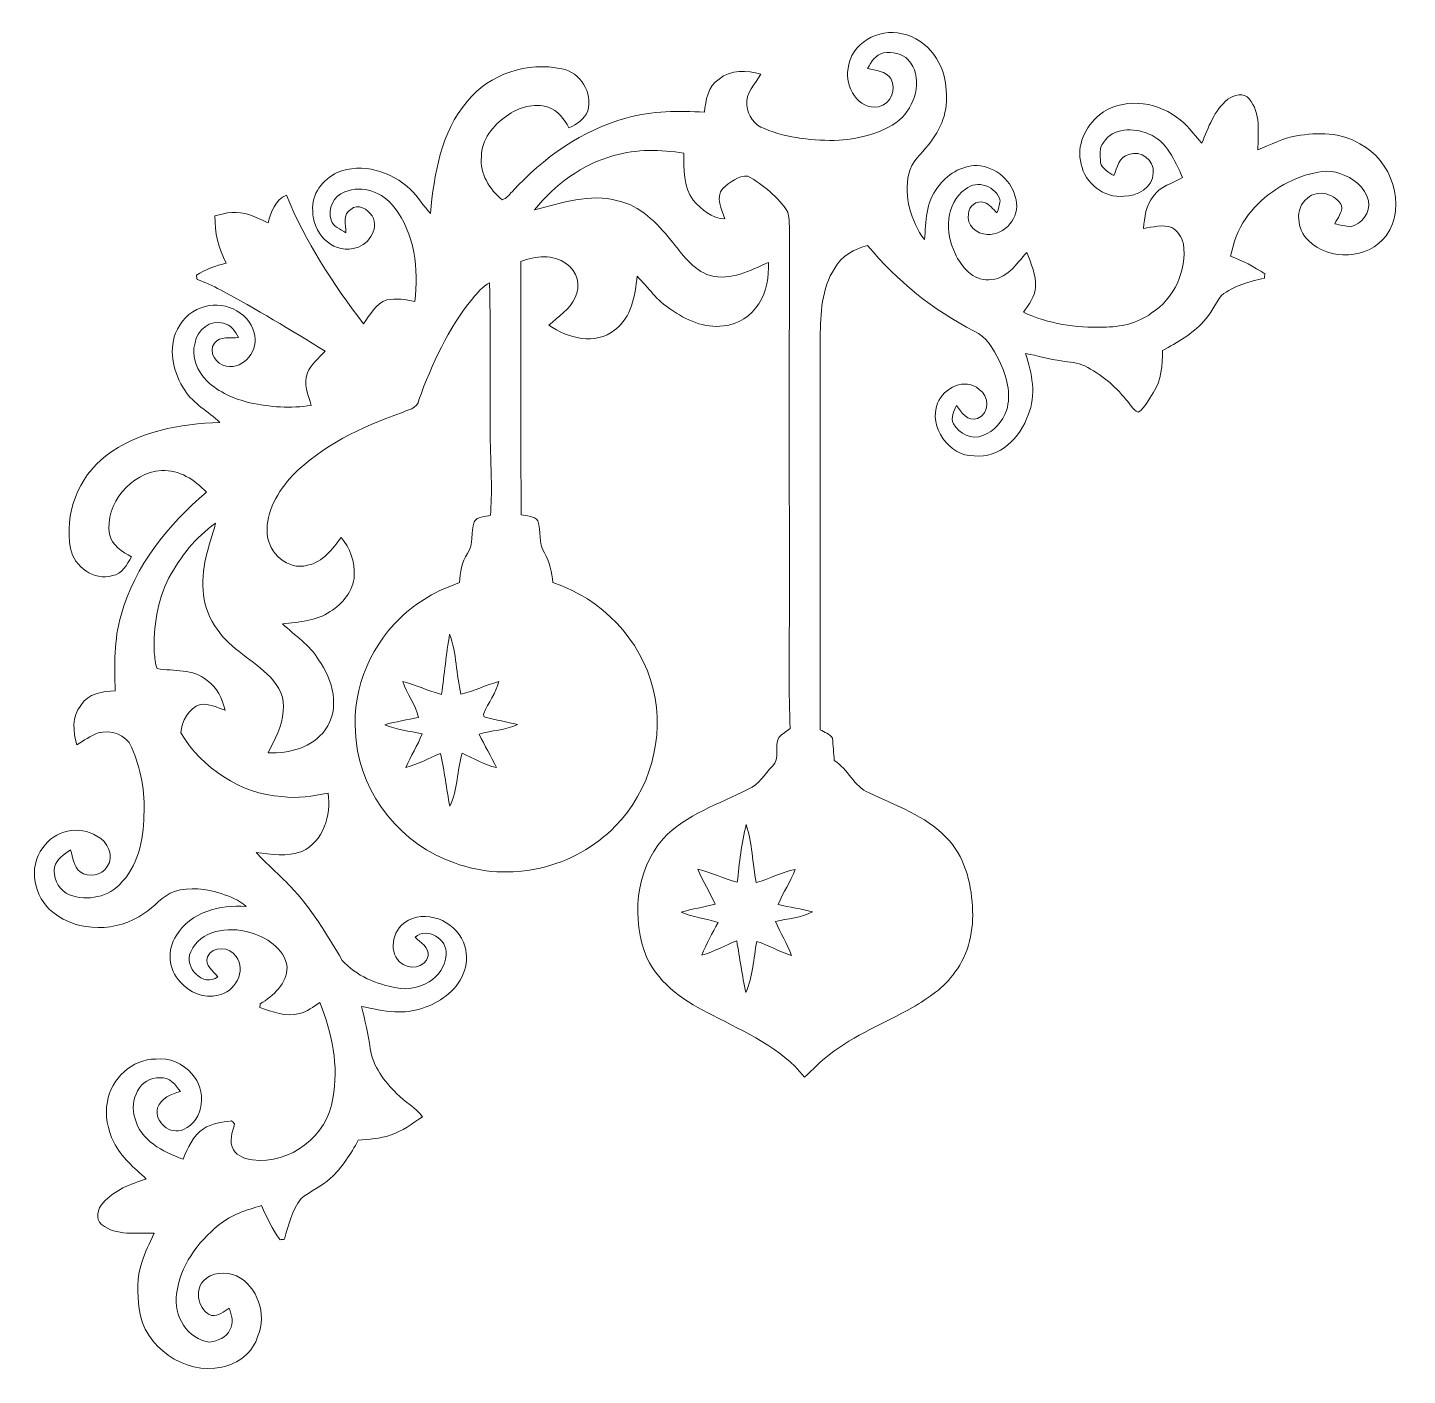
# Model space of a CAD drawing. Header units: centimetres. Extents: x -16.5 to 16.6, y -16.2 to 16.2.
import ezdxf

# ---------------------------------------------------------------- set-up
doc = ezdxf.new("R2010")
doc.units = ezdxf.units.CM
doc.header["$MEASUREMENT"] = 0
doc.layers.add('Layer 1', color=7, linetype='Continuous')

msp = doc.modelspace()

# ---------------------------------------------------------------- linework, layer by layer
at = {"layer": 'Layer 1', "color": 251, "lineweight": 9}
for points, knots in [([(3.19638, 15.19229), (3.25494, 15.79448), (3.9351, 16.17901), (4.49637, 16.03155), (4.49637, 16.03155), (5.12149, 15.90561), (5.55082, 15.28296), (5.55611, 14.66207), (5.55611, 14.66207), (5.61714, 14.19252), (5.43299, 13.71733), (5.13137, 13.36243), (5.13137, 13.36243), (4.95815, 13.14442), (4.71932, 12.95004), (4.65828, 12.6657), (4.65828, 12.6657), (4.53447, 12.11431), (4.70768, 11.53116), (5.03471, 11.08137), (5.03471, 11.08137), (5.07492, 11.50576), (5.0608, 11.98554), (5.35185, 12.33162), (5.35185, 12.33162), (5.56211, 12.64453), (5.91877, 12.86184), (6.30083, 12.86184), (6.30083, 12.86184), (6.75273, 12.83926), (7.15913, 12.48437), (7.23745, 12.0374), (7.23745, 12.0374), (7.34681, 11.62571), (6.96863, 11.17839), (6.54601, 11.20802), (6.54601, 11.20802), (6.29377, 11.20379), (6.03977, 11.43239), (6.09092, 11.69979), (6.09092, 11.69979), (6.1008, 11.88041), (6.28601, 12.03846), (6.47263, 11.97743), (6.47263, 11.97743), (6.60245, 11.93298), (6.68394, 11.81374), (6.77919, 11.72202), (6.77919, 11.72202), (6.81447, 11.81727), (6.83952, 11.91534), (6.85892, 12.01518), (6.85892, 12.01518), (6.7679, 12.36231), (6.30294, 12.5327), (6.02213, 12.29634), (6.02213, 12.29634), (5.53248, 11.94921), (5.53001, 11.24224), (5.77201, 10.74694), (5.77201, 10.74694), (5.91736, 10.43366), (6.20028, 10.09042), (6.5827, 10.11581), (6.5827, 10.11581), (6.99791, 10.10699), (7.24945, 10.49541), (7.4978, 10.77375), (7.4978, 10.77375), (7.59834, 10.50599), (7.72217, 10.23259), (7.707, 9.93978), (7.707, 9.93978), (7.69006, 9.70589), (7.53661, 9.52421), (7.41807, 9.33371), (7.41807, 9.33371), (8.01427, 9.05713), (8.68066, 8.95483), (9.33471, 8.97882), (9.33471, 8.97882), (9.7404, 8.97388), (10.15986, 9.06807), (10.49077, 9.31218), (10.49077, 9.31218), (11.03757, 9.66074), (11.35578, 10.33948), (11.2637, 10.98295), (11.2637, 10.98295), (11.2189, 11.13711), (11.12541, 11.2948), (10.9843, 11.37488), (10.9843, 11.37488), (10.7617, 11.45355), (10.52287, 11.37912), (10.29921, 11.35019), (10.29921, 11.35019), (10.33166, 11.61618), (10.3553, 11.90723), (10.53663, 12.11995), (10.53663, 12.11995), (10.70243, 12.36266), (10.99912, 12.43851), (11.24395, 12.5708), (11.24395, 12.5708), (11.05556, 12.98038), (10.87071, 13.44922), (10.4188, 13.62843), (10.4188, 13.62843), (10.07308, 13.77448), (9.56508, 13.77483), (9.34318, 13.41994), (9.34318, 13.41994), (9.22288, 13.29082), (9.26592, 13.09538), (9.26663, 12.93734), (9.26663, 12.93734), (9.31214, 12.78529), (9.46242, 12.69745), (9.59189, 12.6209), (9.59189, 12.6209), (9.66209, 12.80963), (9.71783, 13.07527), (9.94925, 13.1289), (9.94925, 13.1289), (10.23465, 13.24037), (10.57014, 12.99131), (10.53628, 12.68545), (10.53628, 12.68545), (10.5331, 12.33338), (10.1475, 12.11713), (9.82754, 12.1256), (9.82754, 12.1256), (9.35765, 12.0688), (8.89198, 12.43886), (8.80378, 12.89712), (8.80378, 12.89712), (8.67889, 13.33668), (8.91031, 13.80094), (9.24123, 14.08457), (9.24123, 14.08457), (9.77639, 14.49556), (10.57296, 14.41971), (11.09719, 14.02707), (11.09719, 14.02707), (11.34837, 13.86867), (11.50641, 13.61396), (11.70644, 13.4023), (11.70644, 13.4023), (11.86166, 13.77765), (12.00454, 14.1904), (12.32945, 14.45605), (12.32945, 14.45605), (12.47126, 14.56294), (12.72032, 14.6275), (12.84521, 14.46839), (12.84521, 14.46839), (13.12637, 14.12338), (13.06075, 13.65065), (13.05193, 13.2372), (13.05193, 13.2372), (13.3585, 13.3642), (13.65554, 13.52013), (13.98644, 13.57622), (13.98644, 13.57622), (14.49197, 13.66159), (15.05254, 13.66053), (15.50515, 13.38819), (15.50515, 13.38819), (16.26749, 12.99696), (16.64991, 11.90758), (16.13909, 11.17486), (16.13909, 11.17486), (15.70694, 10.60301), (14.77067, 10.55856), (14.26796, 11.0588), (14.26796, 11.0588), (13.99597, 11.31809), (13.92753, 11.83067), (14.24468, 12.08044), (14.24468, 12.08044), (14.49268, 12.29846), (14.92871, 12.18486), (15.06876, 11.89558), (15.06876, 11.89558), (15.09134, 11.72837), (14.97034, 11.60172), (14.90508, 11.46202), (14.90508, 11.46202), (15.03208, 11.42921), (15.16119, 11.40416), (15.29172, 11.38723), (15.29172, 11.38723), (15.55136, 11.46484), (15.7715, 11.72837), (15.71435, 12.012), (15.71435, 12.012), (15.64556, 12.34396), (15.33511, 12.57045), (15.02749, 12.66993), (15.02749, 12.66993), (14.75691, 12.77823), (14.45916, 12.70274), (14.18964, 12.63148), (14.18964, 12.63148), (13.62414, 12.43992), (13.10838, 12.07938), (12.76054, 11.59114), (12.76054, 11.59114), (12.56686, 11.32338), (12.47655, 11.00165), (12.39153, 10.68697), (12.39153, 10.68697), (12.68222, 10.57478), (12.95951, 10.4305), (13.2195, 10.25905), (13.2195, 10.25905), (13.21739, 10.23223), (13.21351, 10.17826), (13.21139, 10.15145), (13.21139, 10.15145), (12.84873, 10.07384), (12.47691, 9.97012), (12.17916, 9.74081), (12.17916, 9.74081), (12.02817, 9.5355), (11.92234, 9.29773), (11.74842, 9.10899), (11.74842, 9.10899), (11.47149, 8.81124), (11.11695, 8.60169), (10.75888, 8.41578), (10.75888, 8.41578), (10.75994, 8.06724), (10.73277, 7.69471), (10.53204, 7.39661), (10.53204, 7.39661), (10.42409, 7.23539), (10.34471, 7.0396), (10.17715, 6.92953), (10.17715, 6.92953), (10.04168, 6.98703), (9.97818, 7.13767), (9.87835, 7.23645), (9.87835, 7.23645), (9.61517, 7.57688), (9.27121, 7.84922), (8.88951, 8.04643), (8.88951, 8.04643), (8.7163, 8.12968), (8.51733, 8.12968), (8.33283, 8.16461), (8.33283, 8.16461), (8.03826, 8.1953), (7.7585, 8.29972), (7.46605, 8.33923), (7.46605, 8.33923), (7.61986, 7.86968), (7.73169, 7.34122), (7.53096, 6.8685), (7.53096, 6.8685), (7.3447, 6.33263), (6.84481, 5.80347), (6.23098, 5.88072), (6.23098, 5.88072), (5.62314, 5.87578), (5.12501, 6.5757), (5.35009, 7.14614), (5.35009, 7.14614), (5.49332, 7.5162), (6.01719, 7.77514), (6.34986, 7.48092), (6.34986, 7.48092), (6.59786, 7.32394), (6.60633, 6.90025), (6.31353, 6.78101), (6.31353, 6.78101), (6.0694, 6.69599), (5.92124, 6.92565), (5.80764, 7.09428), (5.80764, 7.09428), (5.74167, 6.9634), (5.65454, 6.79618), (5.73532, 6.65472), (5.73532, 6.65472), (5.86656, 6.41659), (6.17947, 6.24902), (6.44123, 6.37355), (6.44123, 6.37355), (6.71146, 6.46986), (6.91466, 6.70375), (7.00815, 6.97081), (7.00815, 6.97081), (7.13303, 7.37403), (7.01061, 7.80548), (6.83035, 8.17237), (6.83035, 8.17237), (6.69029, 8.44788), (6.53295, 8.75233), (6.23062, 8.87757), (6.23062, 8.87757), (5.25025, 9.38733), (4.36901, 10.0876), (3.66805, 10.94308), (3.66805, 10.94308), (3.35584, 10.85277), (3.03657, 10.69297), (2.87818, 10.39381), (2.87818, 10.39381), (2.55502, 9.90874), (2.53985, 9.29843), (2.52574, 8.73645), (2.52574, 8.73645), (2.5275, 5.58933), (2.52152, 2.4422), (2.52892, -0.70493), (2.52892, -0.70493), (2.63229, -0.76138), (2.75894, -0.8023), (2.82208, -0.90954), (2.82208, -0.90954), (2.84008, -1.08734), (2.85383, -1.2655), (2.86301, -1.44472), (2.86301, -1.44472), (3.20238, -1.64439), (3.3322, -2.06949), (3.70227, -2.22259), (3.70227, -2.22259), (4.34785, -2.52739), (5.05164, -2.76905), (5.5607, -3.29292), (5.5607, -3.29292), (5.98897, -3.73142), (6.15936, -4.35408), (6.18688, -4.95239), (6.18688, -4.95239), (6.22815, -5.50484), (6.10539, -6.08904), (5.76531, -6.5353), (5.76531, -6.5353), (5.51413, -6.90854), (5.12501, -7.15654), (4.74719, -7.38373), (4.74719, -7.38373), (4.07903, -7.76367), (3.34843, -8.03919), (2.74271, -8.52215), (2.74271, -8.52215), (2.52362, -8.67701), (2.35464, -8.88797), (2.14828, -9.05731), (2.14828, -9.05731), (1.58488, -8.34222), (0.72481, -7.98275), (-0.05906, -7.57), (-0.05906, -7.57), (-0.6923, -7.26061), (-1.32518, -6.8461), (-1.64056, -6.19028), (-1.64056, -6.19028), (-2.01521, -5.26177), (-1.92385, -4.09902), (-1.25286, -3.32538), (-1.25286, -3.32538), (-0.699, -2.73447), (0.09863, -2.49422), (0.79889, -2.13121), (0.79889, -2.13121), (1.05677, -2.02574), (1.19118, -1.77068), (1.37992, -1.5816), (1.37992, -1.5816), (1.57818, -1.40556), (1.40426, -1.10075), (1.53444, -0.89086), (1.53444, -0.89086), (1.6124, -0.80336), (1.71576, -0.74374), (1.80713, -0.67177), (1.80713, -0.67177), (1.78385, -0.24068), (1.78244, 0.19112), (1.78385, 0.62222), (1.78385, 0.62222), (1.78879, 4.09108), (1.77891, 7.5603), (1.78914, 11.02916), (1.78914, 11.02916), (1.78138, 11.26552), (1.80114, 11.50894), (1.75104, 11.74036), (1.75104, 11.74036), (1.51539, 12.10831), (1.16296, 12.39088), (0.78902, 12.6082), (0.78902, 12.6082), (0.55548, 12.62125), (0.35228, 12.45227), (0.18577, 12.3108), (0.18577, 12.3108), (-0.00332, 12.09455), (0.16319, 11.80668), (0.23515, 11.57703), (0.23515, 11.57703), (-0.07317, 11.59255), (-0.33564, 11.80668), (-0.52755, 12.03105), (-0.52755, 12.03105), (-0.77203, 12.35137), (-0.7491, 12.77753), (-0.74874, 13.16065), (-0.74874, 13.16065), (-1.30754, 13.24778), (-1.89033, 13.26225), (-2.43784, 13.10103), (-2.43784, 13.10103), (-3.1942, 12.89571), (-3.85495, 12.40782), (-4.34072, 11.80033), (-4.34072, 11.80033), (-3.69267, 11.95626), (-3.01146, 12.20391), (-2.34224, 12.01623), (-2.34224, 12.01623), (-1.80143, 11.90581), (-1.40209, 11.48072), (-1.0666, 11.07079), (-1.0666, 11.07079), (-0.79672, 10.74482), (-0.5459, 10.3483), (-0.11762, 10.21848), (-0.11762, 10.21848), (0.37909, 10.08336), (0.84617, 10.33666), (1.2829, 10.53457), (1.2829, 10.53457), (1.29596, 10.19096), (1.24198, 9.83254), (1.05148, 9.53938), (1.05148, 9.53938), (0.86169, 9.25328), (0.55265, 9.03032), (0.2027, 9.0081), (0.2027, 9.0081), (-0.25732, 8.93684), (-0.70359, 9.15415), (-1.0733, 9.40568), (-1.0733, 9.40568), (-1.39433, 9.61241), (-1.60917, 9.93096), (-1.87234, 10.19872), (-1.87234, 10.19872), (-1.92843, 9.73588), (-2.00428, 9.20777), (-2.4135, 8.91285), (-2.4135, 8.91285), (-2.87952, 8.53185), (-3.54451, 8.70894), (-3.99712, 9.02115), (-3.99712, 9.02115), (-3.77769, 9.23352), (-3.48841, 9.39545), (-3.36776, 9.68966), (-3.36776, 9.68966), (-3.21536, 9.96095), (-3.31485, 10.33595), (-3.57731, 10.5), (-3.57731, 10.5), (-3.89058, 10.73918), (-4.32732, 10.69297), (-4.6741, 10.55221), (-4.6741, 10.55221), (-4.6607, 8.52408), (-4.68539, 6.49561), (-4.6614, 4.4675), (-4.6614, 4.4675), (-4.53439, 4.42657), (-4.34565, 4.44562), (-4.26135, 4.31545), (-4.26135, 4.31545), (-4.17598, 4.06921), (-4.25746, 3.77817), (-4.10683, 3.55098), (-4.10683, 3.55098), (-3.97419, 3.33367), (-3.92551, 3.0832), (-3.90011, 2.83272), (-3.90011, 2.83272), (-2.73347, 2.45807), (-1.77744, 1.46818), (-1.4924, 0.2705), (-1.4924, 0.2705), (-1.19959, -0.88732), (-1.56578, -2.1746), (-2.40256, -3.02199), (-2.40256, -3.02199), (-3.37306, -4.0348), (-4.95561, -4.40205), (-6.26901, -3.90428), (-6.26901, -3.90428), (-7.52419, -3.47848), (-8.50597, -2.29668), (-8.6305, -0.9674), (-8.6305, -0.9674), (-8.7829, 0.10928), (-8.3564, 1.22935), (-7.5757, 1.97512), (-7.5757, 1.97512), (-7.18023, 2.37658), (-6.67541, 2.64963), (-6.14695, 2.83272), (-6.14695, 2.83272), (-6.13284, 3.07896), (-6.09227, 3.32414), (-5.95257, 3.53263), (-5.95257, 3.53263), (-5.80546, 3.75771), (-5.87213, 4.04557), (-5.7977, 4.29252), (-5.7977, 4.29252), (-5.73032, 4.43645), (-5.52571, 4.40717), (-5.40365, 4.45338), (-5.40365, 4.45338), (-5.36343, 4.98677), (-5.38389, 5.52124), (-5.40576, 6.05429), (-5.40576, 6.05429), (-5.42799, 7.3832), (-5.39271, 8.71282), (-5.4227, 10.04174), (-5.4227, 10.04174), (-5.5945, 9.95459), (-5.71585, 9.79973), (-5.83862, 9.65615), (-5.83862, 9.65615), (-6.426, 8.94213), (-6.80876, 8.09264), (-7.12379, 7.23116), (-7.12379, 7.23116), (-7.15554, 7.00644), (-7.40495, 6.98703), (-7.569, 6.90872), (-7.569, 6.90872), (-8.51585, 6.57746), (-9.44683, 6.12626), (-10.16438, 5.41047), (-10.16438, 5.41047), (-10.50552, 5.02524), (-10.8142, 4.54934), (-10.77186, 4.01206), (-10.77186, 4.01206), (-10.74435, 3.54145), (-10.27797, 3.122), (-9.80137, 3.24935), (-9.80137, 3.24935), (-9.43483, 3.32661), (-9.20095, 3.63706), (-8.99422, 3.92175), (-8.99422, 3.92175), (-8.78043, 3.6681), (-8.66296, 3.3312), (-8.67707, 2.99959), (-8.67707, 2.99959), (-8.69965, 2.63305), (-8.95682, 2.32578), (-9.25667, 2.1374), (-9.25667, 2.1374), (-9.59359, 1.91056), (-10.01233, 1.89292), (-10.4018, 1.84001), (-10.4018, 1.84001), (-10.10441, 1.56202), (-9.74846, 1.33518), (-9.53644, 0.97711), (-9.53644, 0.97711), (-9.19424, 0.5058), (-9.00692, -0.20187), (-9.37663, -0.70634), (-9.37663, -0.70634), (-9.68884, -1.13567), (-10.24446, -1.28137), (-10.75176, -1.25597), (-10.75176, -1.25597), (-10.60077, -0.93672), (-10.39863, -0.62415), (-10.38875, -0.25937), (-10.38875, -0.25937), (-10.33336, 0.04895), (-10.49211, 0.34141), (-10.69531, 0.55942), (-10.69531, 0.55942), (-11.09466, 0.97429), (-11.65028, 1.22688), (-11.9766, 1.71336), (-11.9766, 1.71336), (-12.34314, 2.19702), (-12.39111, 2.85848), (-12.24471, 3.43139), (-12.24471, 3.43139), (-12.19391, 3.71431), (-12.07785, 3.97925), (-12.01788, 4.25936), (-12.01788, 4.25936), (-12.49589, 3.9281), (-12.86243, 3.45467), (-13.13724, 2.94667), (-13.13724, 2.94667), (-13.42264, 2.39775), (-13.50766, 1.76769), (-13.48755, 1.15562), (-13.48755, 1.15562), (-13.47273, 1.0258), (-13.47238, 0.88821), (-13.41876, 0.76615), (-13.41876, 0.76615), (-13.01765, 0.69842), (-12.55269, 0.76686), (-12.21896, 0.48216), (-12.21896, 0.48216), (-11.9766, 0.31989), (-11.8616, 0.03661), (-11.77975, -0.23221), (-11.77975, -0.23221), (-11.97731, -0.17118), (-12.1731, -0.07064), (-12.38618, -0.09392), (-12.38618, -0.09392), (-12.66311, -0.19411), (-12.8335, -0.49679), (-12.84831, -0.78219), (-12.84831, -0.78219), (-12.33855, -1.62993), (-11.4171, -2.24164), (-10.42156, -2.31184), (-10.42156, -2.31184), (-10.04867, -2.37076), (-9.67614, -2.28927), (-9.30925, -2.23035), (-9.30925, -2.23035), (-9.22776, -2.76093), (-9.4186, -3.39628), (-9.94107, -3.62912), (-9.94107, -3.62912), (-10.28926, -3.77093), (-10.67803, -3.69791), (-11.04068, -3.65346), (-11.04068, -3.65346), (-10.78174, -3.93955), (-10.48223, -4.18474), (-10.21906, -4.46732), (-10.21906, -4.46732), (-9.71, -4.99189), (-9.34029, -5.62725), (-8.96564, -6.24955), (-8.96564, -6.24955), (-8.63438, -6.6242), (-8.13944, -6.82811), (-7.65366, -6.90783), (-7.65366, -6.90783), (-7.14637, -7.02813), (-6.49373, -6.66971), (-6.47009, -6.11585), (-6.47009, -6.11585), (-6.42317, -5.74261), (-6.92765, -5.4304), (-7.21728, -5.69322), (-7.21728, -5.69322), (-7.0871, -5.81669), (-6.87473, -5.92782), (-6.90401, -6.13948), (-6.90401, -6.13948), (-6.95622, -6.44464), (-7.39684, -6.49297), (-7.58769, -6.2813), (-7.58769, -6.2813), (-7.8812, -5.99343), (-7.72986, -5.45016), (-7.37426, -5.284), (-7.37426, -5.284), (-6.85109, -5.02293), (-6.17482, -5.36337), (-6.01783, -5.91053), (-6.01783, -5.91053), (-5.88378, -6.35574), (-6.10814, -6.83834), (-6.4715, -7.10116), (-6.4715, -7.10116), (-6.81864, -7.37068), (-7.26525, -7.51179), (-7.70446, -7.48709), (-7.70446, -7.48709), (-7.9761, -7.4818), (-8.23821, -7.40243), (-8.50421, -7.35939), (-8.50421, -7.35939), (-8.42201, -7.69312), (-8.33876, -8.02719), (-8.29536, -8.36904), (-8.29536, -8.36904), (-8.23363, -8.79837), (-7.95776, -9.15785), (-7.65719, -9.45454), (-7.65719, -9.45454), (-7.46034, -9.65068), (-7.20599, -9.78615), (-7.03383, -10.00804), (-7.03383, -10.00804), (-7.28078, -10.17456), (-7.52455, -10.35906), (-7.81206, -10.45043), (-7.81206, -10.45043), (-8.0583, -10.54145), (-8.32569, -10.54497), (-8.58358, -10.57425), (-8.58358, -10.57425), (-8.76244, -10.90657), (-8.96988, -11.2283), (-9.24681, -11.48865), (-9.24681, -11.48865), (-9.45988, -11.68515), (-9.73435, -11.79592), (-9.95836, -11.97654), (-9.95836, -11.97654), (-10.17003, -12.26476), (-10.2681, -12.61366), (-10.35453, -12.9555), (-10.35453, -12.9555), (-10.38134, -12.95797), (-10.4353, -12.96256), (-10.46247, -12.96503), (-10.46247, -12.96503), (-10.65404, -12.71667), (-10.77927, -12.42916), (-10.90804, -12.14588), (-10.90804, -12.14588), (-11.26963, -12.25242), (-11.63864, -12.36425), (-11.93356, -12.61084), (-11.93356, -12.61084), (-12.44756, -13.02183), (-12.87019, -13.6025), (-12.95274, -14.26995), (-12.95274, -14.26995), (-13.04164, -14.78395), (-12.68921, -15.36533), (-12.14981, -15.42777), (-12.14981, -15.42777), (-11.96531, -15.3939), (-11.74941, -15.32158), (-11.67074, -15.1332), (-11.67074, -15.1332), (-11.56773, -14.96563), (-11.62911, -14.77689), (-11.68909, -14.61038), (-11.68909, -14.61038), (-11.81785, -14.69329), (-11.94309, -14.80512), (-12.10995, -14.7903), (-12.10995, -14.7903), (-12.4151, -14.66718), (-12.53893, -14.20998), (-12.31209, -13.96163), (-12.31209, -13.96163), (-12.11806, -13.74184), (-11.76493, -13.72703), (-11.50811, -13.83674), (-11.50811, -13.83674), (-10.99658, -14.09074), (-10.78139, -14.76137), (-10.99517, -15.27925), (-10.99517, -15.27925), (-11.11124, -15.67048), (-11.47107, -15.95694), (-11.86689, -16.0282), (-11.86689, -16.0282), (-12.76188, -16.22858), (-13.73731, -15.53995), (-13.85479, -14.6319), (-13.85479, -14.6319), (-13.89148, -14.26008), (-13.91935, -13.87026), (-13.78811, -13.51289), (-13.78811, -13.51289), (-13.71474, -13.26736), (-13.59303, -13.04229), (-13.49319, -12.80804), (-13.49319, -12.80804), (-13.9137, -12.79323), (-14.40018, -12.88565), (-14.75508, -12.60167), (-14.75508, -12.60167), (-14.91524, -12.46444), (-14.8528, -12.21502), (-14.72015, -12.08203), (-14.72015, -12.08203), (-14.45522, -11.77299), (-14.0587, -11.62377), (-13.68052, -11.50664), (-13.68052, -11.50664), (-13.96733, -11.23606), (-14.28906, -10.98065), (-14.46474, -10.6187), (-14.46474, -10.6187), (-14.60444, -10.3199), (-14.6877, -9.97453), (-14.61361, -9.64715), (-14.61361, -9.64715), (-14.53283, -9.09647), (-14.01813, -8.61915), (-13.45439, -8.6241), (-13.45439, -8.6241), (-13.12172, -8.57153), (-12.79822, -8.73663), (-12.58126, -8.98076), (-12.58126, -8.98076), (-12.2172, -9.35223), (-12.28352, -10.09624), (-12.7834, -10.31637), (-12.7834, -10.31637), (-13.10549, -10.4596), (-13.4946, -10.13963), (-13.40888, -9.79567), (-13.40888, -9.79567), (-13.3228, -9.55719), (-13.08326, -9.46511), (-12.86137, -9.40585), (-12.86137, -9.40585), (-12.97355, -9.24181), (-13.12419, -9.04178), (-13.35032, -9.07671), (-13.35032, -9.07671), (-13.8368, -9.0312), (-14.09715, -9.63057), (-13.95815, -10.03662), (-13.95815, -10.03662), (-13.81986, -10.58025), (-13.28576, -10.85718), (-12.79575, -11.02828), (-12.79575, -11.02828), (-12.6751, -10.76123), (-12.56256, -10.46383), (-12.3061, -10.29732), (-12.3061, -10.29732), (-12.10501, -10.16256), (-11.86054, -10.14491), (-11.62947, -10.10576), (-11.62947, -10.10576), (-11.60548, -10.13046), (-11.58149, -10.15514), (-11.55785, -10.1802), (-11.55785, -10.1802), (-11.60689, -10.37917), (-11.70637, -10.61376), (-11.5822, -10.80356), (-11.5822, -10.80356), (-11.48906, -10.96301), (-11.29503, -11.02158), (-11.12358, -11.04909), (-11.12358, -11.04909), (-10.22859, -11.15881), (-9.31525, -10.46489), (-9.19248, -9.56848), (-9.19248, -9.56848), (-9.04784, -8.78567), (-9.21188, -7.99263), (-9.50716, -7.2659), (-9.50716, -7.2659), (-9.66661, -7.35974), (-9.80949, -7.49133), (-9.99646, -7.52872), (-9.99646, -7.52872), (-10.32278, -7.62574), (-10.64557, -7.48321), (-10.94966, -7.3802), (-10.94966, -7.3802), (-10.9472, -7.35868), (-10.94226, -7.31635), (-10.93979, -7.29483), (-10.93979, -7.29483), (-10.62581, -7.10433), (-10.29491, -6.80765), (-10.29526, -6.40936), (-10.29526, -6.40936), (-10.35735, -5.95816), (-10.80891, -5.68475), (-11.21248, -5.56939), (-11.21248, -5.56939), (-11.70708, -5.43605), (-12.383, -5.51613), (-12.61054, -6.04388), (-12.61054, -6.04388), (-12.79893, -6.41042), (-12.30221, -6.91454), (-11.9579, -6.64254), (-11.9579, -6.64254), (-12.07044, -6.50214), (-12.28669, -6.37867), (-12.20696, -6.16418), (-12.20696, -6.16418), (-12.08808, -5.89148), (-11.66616, -5.91547), (-11.52222, -6.15818), (-11.52222, -6.15818), (-11.25376, -6.49861), (-11.5575, -7.02319), (-11.95332, -7.08563), (-11.95332, -7.08563), (-12.29516, -7.17841), (-12.64653, -7.02108), (-12.86736, -6.76249), (-12.86736, -6.76249), (-13.14253, -6.47251), (-13.19333, -5.98814), (-12.95944, -5.65829), (-12.95944, -5.65829), (-12.6243, -5.07621), (-11.90181, -4.91323), (-11.27845, -4.95309), (-11.27845, -4.95309), (-11.44461, -4.79575), (-11.6651, -4.71638), (-11.87747, -4.64159), (-11.87747, -4.64159), (-12.23871, -4.53576), (-12.63453, -4.46908), (-13.00036, -4.59467), (-13.00036, -4.59467), (-13.30199, -4.68568), (-13.47626, -4.97003), (-13.73873, -5.1256), (-13.73873, -5.1256), (-14.3769, -5.56446), (-15.31282, -5.5895), (-15.92524, -5.0935), (-15.92524, -5.0935), (-16.37821, -4.73719), (-16.5352, -4.01047), (-16.1676, -3.54304), (-16.1676, -3.54304), (-15.89949, -3.1257), (-15.2846, -2.99129), (-14.86938, -3.26364), (-14.86938, -3.26364), (-14.6122, -3.38676), (-14.43828, -3.74695), (-14.62102, -3.99565), (-14.62102, -3.99565), (-14.75014, -4.21191), (-15.06835, -4.262), (-15.26908, -4.12054), (-15.26908, -4.12054), (-15.43171, -3.99389), (-15.44158, -3.77305), (-15.49979, -3.59102), (-15.49979, -3.59102), (-15.65501, -3.70003), (-15.83811, -3.80727), (-15.88679, -4.00517), (-15.88679, -4.00517), (-15.93618, -4.24754), (-15.8053, -4.49907), (-15.60915, -4.63665), (-15.60915, -4.63665), (-15.19499, -4.83844), (-14.6556, -4.76083), (-14.32822, -4.43133), (-14.32822, -4.43133), (-13.88654, -4.00236), (-13.74684, -3.35995), (-13.73626, -2.76516), (-13.73626, -2.76516), (-13.70027, -2.20248), (-13.81316, -1.63557), (-14.03506, -1.1191), (-14.03506, -1.1191), (-14.15641, -0.81641), (-14.54376, -0.69576), (-14.8401, -0.78113), (-14.8401, -0.78113), (-15.02213, -0.85275), (-15.18476, -0.96246), (-15.34986, -1.06582), (-15.34986, -1.06582), (-15.43594, -0.75503), (-15.48462, -0.38214), (-15.25391, -0.11862), (-15.25391, -0.11862), (-15.07893, 0.1756), (-14.73285, 0.21511), (-14.42735, 0.23487), (-14.42735, 0.23487), (-14.44569, 0.84306), (-14.46368, 1.465), (-14.28518, 2.05414), (-14.28518, 2.05414), (-13.96168, 3.23842), (-13.15417, 4.22055), (-12.23625, 5.00619), (-12.23625, 5.00619), (-12.51247, 5.30816), (-12.88853, 5.54982), (-13.31469, 5.52865), (-13.31469, 5.52865), (-14.04846, 5.47573), (-14.68346, 4.7349), (-14.56528, 3.99513), (-14.56528, 3.99513), (-14.51166, 3.72525), (-14.25308, 3.5792), (-14.034, 3.45361), (-14.034, 3.45361), (-14.14865, 3.27299), (-14.2566, 3.03486), (-14.49296, 3.00241), (-14.49296, 3.00241), (-14.93993, 2.868), (-15.41901, 3.21655), (-15.50156, 3.6547), (-15.50156, 3.6547), (-15.65572, 4.47596), (-15.3227, 5.37131), (-14.65489, 5.87896), (-14.65489, 5.87896), (-13.87948, 6.47939), (-12.86525, 6.65119), (-11.90887, 6.684), (-11.90887, 6.684), (-12.1865, 6.94823), (-12.54387, 7.1285), (-12.75518, 7.45905), (-12.75518, 7.45905), (-13.01412, 7.85346), (-13.14923, 8.37309), (-12.97955, 8.82818), (-12.97955, 8.82818), (-12.86525, 9.10335), (-12.65182, 9.34853), (-12.36113, 9.44096), (-12.36113, 9.44096), (-11.87465, 9.63922), (-11.21848, 9.36793), (-11.08725, 8.84334), (-11.08725, 8.84334), (-10.95566, 8.44083), (-11.32361, 7.95717), (-11.75611, 8.03478), (-11.75611, 8.03478), (-11.9953, 8.06971), (-12.20097, 8.38333), (-12.04363, 8.59394), (-12.04363, 8.59394), (-11.90569, 8.76997), (-11.65769, 8.69905), (-11.46331, 8.73081), (-11.46331, 8.73081), (-11.54586, 8.87262), (-11.64076, 9.04091), (-11.81961, 9.06842), (-11.81961, 9.06842), (-12.13147, 9.16544), (-12.4712, 8.91072), (-12.50506, 8.59676), (-12.50506, 8.59676), (-12.61478, 8.26056), (-12.45109, 7.91625), (-12.21931, 7.67883), (-12.21931, 7.67883), (-11.93603, 7.40755), (-11.5635, 7.2488), (-11.18638, 7.15848), (-11.18638, 7.15848), (-10.70484, 7.05018), (-10.20459, 7.02196), (-9.71565, 7.09357), (-9.71565, 7.09357), (-9.77985, 7.34757), (-9.91215, 7.61357), (-9.80631, 7.87498), (-9.80631, 7.87498), (-9.71388, 8.08558), (-9.53397, 8.23481), (-9.38016, 8.39779), (-9.38016, 8.39779), (-10.20495, 8.9132), (-11.03998, 9.41309), (-11.89687, 9.87311), (-11.89687, 9.87311), (-12.0775, 9.97083), (-12.26658, 10.05232), (-12.46026, 10.12041), (-12.46026, 10.12041), (-12.46414, 10.14757), (-12.47225, 10.20154), (-12.47613, 10.22871), (-12.47613, 10.22871), (-12.25177, 10.36206), (-12.00765, 10.45308), (-11.75611, 10.51869), (-11.75611, 10.51869), (-11.95261, 10.86442), (-12.03904, 11.25212), (-12.02846, 11.65005), (-12.02846, 11.65005), (-11.76635, 11.73825), (-11.47671, 11.77035), (-11.21037, 11.68215), (-11.21037, 11.68215), (-11.05232, 11.631), (-10.90345, 11.5548), (-10.75281, 11.48566), (-10.75281, 11.48566), (-10.67803, 11.74071), (-10.57466, 12.03564), (-10.31149, 12.15064), (-10.31149, 12.15064), (-9.85782, 11.0334), (-9.18295, 10.01634), (-8.46045, 9.05678), (-8.46045, 9.05678), (-8.2936, 9.26667), (-8.17154, 9.54538), (-7.89285, 9.62969), (-7.89285, 9.62969), (-7.6713, 9.67132), (-7.44376, 9.64345), (-7.22574, 9.59441), (-7.22574, 9.59441), (-7.12485, 10.37194), (-7.22504, 11.22778), (-7.71822, 11.86419), (-7.71822, 11.86419), (-7.9881, 12.21026), (-8.48021, 12.41205), (-8.9025, 12.22684), (-8.9025, 12.22684), (-9.1759, 12.14535), (-9.32335, 11.81515), (-9.23269, 11.55163), (-9.23269, 11.55163), (-9.19001, 11.38829), (-9.00833, 11.33749), (-8.8838, 11.24788), (-8.8838, 11.24788), (-8.86722, 11.43521), (-8.9727, 11.69909), (-8.76385, 11.80668), (-8.76385, 11.80668), (-8.58817, 11.96155), (-8.3571, 11.8081), (-8.24562, 11.65287), (-8.24562, 11.65287), (-8.06781, 11.32232), (-8.35992, 10.90887), (-8.70776, 10.87041), (-8.70776, 10.87041), (-9.23023, 10.74623), (-9.68812, 11.27328), (-9.67473, 11.77141), (-9.67473, 11.77141), (-9.72411, 12.16758), (-9.42708, 12.52988), (-9.08947, 12.69745), (-9.08947, 12.69745), (-8.48586, 12.93593), (-7.78243, 12.72743), (-7.3284, 12.28681), (-7.3284, 12.28681), (-7.1372, 12.1203), (-7.0229, 11.88818), (-6.84615, 11.70861), (-6.84615, 11.70861), (-6.75866, 12.65018), (-6.59745, 13.65947), (-5.9628, 14.40348), (-5.9628, 14.40348), (-5.42834, 15.06847), (-4.51182, 15.36445), (-3.68385, 15.18771), (-3.68385, 15.18771), (-3.23971, 15.11045), (-2.94337, 14.61021), (-3.06014, 14.17982), (-3.06014, 14.17982), (-3.14446, 13.98015), (-3.32085, 13.84645), (-3.51664, 13.76954), (-3.51664, 13.76954), (-3.62988, 13.97697), (-3.77734, 14.18335), (-4.01123, 14.26519), (-4.01123, 14.26519), (-4.35484, 14.37314), (-4.73513, 14.26343), (-5.01665, 14.05211), (-5.01665, 14.05211), (-5.33979, 13.83269), (-5.61849, 13.48132), (-5.62025, 13.07421), (-5.62025, 13.07421), (-5.66893, 12.67311), (-5.42234, 12.28611), (-5.12425, 12.04058), (-5.12425, 12.04058), (-5.01947, 12.06527), (-4.95561, 12.1584), (-4.88365, 12.22966), (-4.88365, 12.22966), (-4.13999, 13.05093), (-3.19173, 13.71415), (-2.11646, 14.0119), (-2.11646, 14.0119), (-1.51145, 14.17841), (-0.87821, 14.17982), (-0.25662, 14.14348), (-0.25662, 14.14348), (-0.22734, 14.42818), (-0.17336, 14.77637), (0.09616, 14.93829), (0.09616, 14.93829), (0.37027, 15.17677), (0.7682, 15.15066), (1.09699, 15.05718), (1.09699, 15.05718), (0.96188, 14.81941), (0.73222, 14.60774), (0.76185, 14.31), (0.76185, 14.31), (0.7809, 14.06552), (0.95094, 13.82881), (1.18624, 13.74978), (1.18624, 13.74978), (1.74892, 13.51201), (2.3744, 13.45698), (2.97978, 13.46933), (2.97978, 13.46933), (3.52058, 13.51942), (4.09244, 13.64607), (4.50554, 14.02319), (4.50554, 14.02319), (4.83996, 14.37985), (5.00543, 15.00991), (4.64171, 15.40255), (4.64171, 15.40255), (4.49954, 15.56624), (4.25754, 15.60046), (4.05362, 15.56941), (4.05362, 15.56941), (3.86172, 15.5366), (3.75201, 15.3588), (3.6684, 15.199), (3.6684, 15.199), (3.85925, 15.15349), (4.10337, 15.12985), (4.22648, 14.95346), (4.22648, 14.95346), (4.36161, 14.69805), (4.23602, 14.33257), (3.93087, 14.27789), (3.93087, 14.27789), (3.44297, 14.17735), (3.11771, 14.76614), (3.19638, 15.19229), (3.19638, 15.19229), (3.19638, 15.19229), (3.19638, 15.19229), (3.19638, 15.19229)], [0, 0, 0, 0, 0.00314465, 0.00314465, 0.00314465, 0.00314465, 0.00628931, 0.00628931, 0.00628931, 0.00628931, 0.00943396, 0.00943396, 0.00943396, 0.00943396, 0.01257862, 0.01257862, 0.01257862, 0.01257862, 0.01572327, 0.01572327, 0.01572327, 0.01572327, 0.01886792, 0.01886792, 0.01886792, 0.01886792, 0.02201258, 0.02201258, 0.02201258, 0.02201258, 0.02515723, 0.02515723, 0.02515723, 0.02515723, 0.02830189, 0.02830189, 0.02830189, 0.02830189, 0.03144654, 0.03144654, 0.03144654, 0.03144654, 0.03459119, 0.03459119, 0.03459119, 0.03459119, 0.03773585, 0.03773585, 0.03773585, 0.03773585, 0.0408805, 0.0408805, 0.0408805, 0.0408805, 0.04402516, 0.04402516, 0.04402516, 0.04402516, 0.04716981, 0.04716981, 0.04716981, 0.04716981, 0.05031447, 0.05031447, 0.05031447, 0.05031447, 0.05345912, 0.05345912, 0.05345912, 0.05345912, 0.05660377, 0.05660377, 0.05660377, 0.05660377, 0.05974843, 0.05974843, 0.05974843, 0.05974843, 0.06289308, 0.06289308, 0.06289308, 0.06289308, 0.06603774, 0.06603774, 0.06603774, 0.06603774, 0.06918239, 0.06918239, 0.06918239, 0.06918239, 0.07232704, 0.07232704, 0.07232704, 0.07232704, 0.0754717, 0.0754717, 0.0754717, 0.0754717, 0.07861635, 0.07861635, 0.07861635, 0.07861635, 0.08176101, 0.08176101, 0.08176101, 0.08176101, 0.08490566, 0.08490566, 0.08490566, 0.08490566, 0.08805031, 0.08805031, 0.08805031, 0.08805031, 0.09119497, 0.09119497, 0.09119497, 0.09119497, 0.09433962, 0.09433962, 0.09433962, 0.09433962, 0.09748428, 0.09748428, 0.09748428, 0.09748428, 0.10062893, 0.10062893, 0.10062893, 0.10062893, 0.10377358, 0.10377358, 0.10377358, 0.10377358, 0.10691824, 0.10691824, 0.10691824, 0.10691824, 0.11006289, 0.11006289, 0.11006289, 0.11006289, 0.11320755, 0.11320755, 0.11320755, 0.11320755, 0.1163522, 0.1163522, 0.1163522, 0.1163522, 0.11949686, 0.11949686, 0.11949686, 0.11949686, 0.12264151, 0.12264151, 0.12264151, 0.12264151, 0.12578616, 0.12578616, 0.12578616, 0.12578616, 0.12893082, 0.12893082, 0.12893082, 0.12893082, 0.13207547, 0.13207547, 0.13207547, 0.13207547, 0.13522013, 0.13522013, 0.13522013, 0.13522013, 0.13836478, 0.13836478, 0.13836478, 0.13836478, 0.14150943, 0.14150943, 0.14150943, 0.14150943, 0.14465409, 0.14465409, 0.14465409, 0.14465409, 0.14779874, 0.14779874, 0.14779874, 0.14779874, 0.1509434, 0.1509434, 0.1509434, 0.1509434, 0.15408805, 0.15408805, 0.15408805, 0.15408805, 0.1572327, 0.1572327, 0.1572327, 0.1572327, 0.16037736, 0.16037736, 0.16037736, 0.16037736, 0.16352201, 0.16352201, 0.16352201, 0.16352201, 0.16666667, 0.16666667, 0.16666667, 0.16666667, 0.16981132, 0.16981132, 0.16981132, 0.16981132, 0.17295597, 0.17295597, 0.17295597, 0.17295597, 0.17610063, 0.17610063, 0.17610063, 0.17610063, 0.17924528, 0.17924528, 0.17924528, 0.17924528, 0.18238994, 0.18238994, 0.18238994, 0.18238994, 0.18553459, 0.18553459, 0.18553459, 0.18553459, 0.18867925, 0.18867925, 0.18867925, 0.18867925, 0.1918239, 0.1918239, 0.1918239, 0.1918239, 0.19496855, 0.19496855, 0.19496855, 0.19496855, 0.19811321, 0.19811321, 0.19811321, 0.19811321, 0.20125786, 0.20125786, 0.20125786, 0.20125786, 0.20440252, 0.20440252, 0.20440252, 0.20440252, 0.20754717, 0.20754717, 0.20754717, 0.20754717, 0.21069182, 0.21069182, 0.21069182, 0.21069182, 0.21383648, 0.21383648, 0.21383648, 0.21383648, 0.21698113, 0.21698113, 0.21698113, 0.21698113, 0.22012579, 0.22012579, 0.22012579, 0.22012579, 0.22327044, 0.22327044, 0.22327044, 0.22327044, 0.22641509, 0.22641509, 0.22641509, 0.22641509, 0.22955975, 0.22955975, 0.22955975, 0.22955975, 0.2327044, 0.2327044, 0.2327044, 0.2327044, 0.23584906, 0.23584906, 0.23584906, 0.23584906, 0.23899371, 0.23899371, 0.23899371, 0.23899371, 0.24213836, 0.24213836, 0.24213836, 0.24213836, 0.24528302, 0.24528302, 0.24528302, 0.24528302, 0.24842767, 0.24842767, 0.24842767, 0.24842767, 0.25157233, 0.25157233, 0.25157233, 0.25157233, 0.25471698, 0.25471698, 0.25471698, 0.25471698, 0.25786164, 0.25786164, 0.25786164, 0.25786164, 0.26100629, 0.26100629, 0.26100629, 0.26100629, 0.26415094, 0.26415094, 0.26415094, 0.26415094, 0.2672956, 0.2672956, 0.2672956, 0.2672956, 0.27044025, 0.27044025, 0.27044025, 0.27044025, 0.27358491, 0.27358491, 0.27358491, 0.27358491, 0.27672956, 0.27672956, 0.27672956, 0.27672956, 0.27987421, 0.27987421, 0.27987421, 0.27987421, 0.28301887, 0.28301887, 0.28301887, 0.28301887, 0.28616352, 0.28616352, 0.28616352, 0.28616352, 0.28930818, 0.28930818, 0.28930818, 0.28930818, 0.29245283, 0.29245283, 0.29245283, 0.29245283, 0.29559748, 0.29559748, 0.29559748, 0.29559748, 0.29874214, 0.29874214, 0.29874214, 0.29874214, 0.30188679, 0.30188679, 0.30188679, 0.30188679, 0.30503145, 0.30503145, 0.30503145, 0.30503145, 0.3081761, 0.3081761, 0.3081761, 0.3081761, 0.31132075, 0.31132075, 0.31132075, 0.31132075, 0.31446541, 0.31446541, 0.31446541, 0.31446541, 0.31761006, 0.31761006, 0.31761006, 0.31761006, 0.32075472, 0.32075472, 0.32075472, 0.32075472, 0.32389937, 0.32389937, 0.32389937, 0.32389937, 0.32704403, 0.32704403, 0.32704403, 0.32704403, 0.33018868, 0.33018868, 0.33018868, 0.33018868, 0.33333333, 0.33333333, 0.33333333, 0.33333333, 0.33647799, 0.33647799, 0.33647799, 0.33647799, 0.33962264, 0.33962264, 0.33962264, 0.33962264, 0.3427673, 0.3427673, 0.3427673, 0.3427673, 0.34591195, 0.34591195, 0.34591195, 0.34591195, 0.3490566, 0.3490566, 0.3490566, 0.3490566, 0.35220126, 0.35220126, 0.35220126, 0.35220126, 0.35534591, 0.35534591, 0.35534591, 0.35534591, 0.35849057, 0.35849057, 0.35849057, 0.35849057, 0.36163522, 0.36163522, 0.36163522, 0.36163522, 0.36477987, 0.36477987, 0.36477987, 0.36477987, 0.36792453, 0.36792453, 0.36792453, 0.36792453, 0.37106918, 0.37106918, 0.37106918, 0.37106918, 0.37421384, 0.37421384, 0.37421384, 0.37421384, 0.37735849, 0.37735849, 0.37735849, 0.37735849, 0.38050314, 0.38050314, 0.38050314, 0.38050314, 0.3836478, 0.3836478, 0.3836478, 0.3836478, 0.38679245, 0.38679245, 0.38679245, 0.38679245, 0.38993711, 0.38993711, 0.38993711, 0.38993711, 0.39308176, 0.39308176, 0.39308176, 0.39308176, 0.39622642, 0.39622642, 0.39622642, 0.39622642, 0.39937107, 0.39937107, 0.39937107, 0.39937107, 0.40251572, 0.40251572, 0.40251572, 0.40251572, 0.40566038, 0.40566038, 0.40566038, 0.40566038, 0.40880503, 0.40880503, 0.40880503, 0.40880503, 0.41194969, 0.41194969, 0.41194969, 0.41194969, 0.41509434, 0.41509434, 0.41509434, 0.41509434, 0.41823899, 0.41823899, 0.41823899, 0.41823899, 0.42138365, 0.42138365, 0.42138365, 0.42138365, 0.4245283, 0.4245283, 0.4245283, 0.4245283, 0.42767296, 0.42767296, 0.42767296, 0.42767296, 0.43081761, 0.43081761, 0.43081761, 0.43081761, 0.43396226, 0.43396226, 0.43396226, 0.43396226, 0.43710692, 0.43710692, 0.43710692, 0.43710692, 0.44025157, 0.44025157, 0.44025157, 0.44025157, 0.44339623, 0.44339623, 0.44339623, 0.44339623, 0.44654088, 0.44654088, 0.44654088, 0.44654088, 0.44968553, 0.44968553, 0.44968553, 0.44968553, 0.45283019, 0.45283019, 0.45283019, 0.45283019, 0.45597484, 0.45597484, 0.45597484, 0.45597484, 0.4591195, 0.4591195, 0.4591195, 0.4591195, 0.46226415, 0.46226415, 0.46226415, 0.46226415, 0.46540881, 0.46540881, 0.46540881, 0.46540881, 0.46855346, 0.46855346, 0.46855346, 0.46855346, 0.47169811, 0.47169811, 0.47169811, 0.47169811, 0.47484277, 0.47484277, 0.47484277, 0.47484277, 0.47798742, 0.47798742, 0.47798742, 0.47798742, 0.48113208, 0.48113208, 0.48113208, 0.48113208, 0.48427673, 0.48427673, 0.48427673, 0.48427673, 0.48742138, 0.48742138, 0.48742138, 0.48742138, 0.49056604, 0.49056604, 0.49056604, 0.49056604, 0.49371069, 0.49371069, 0.49371069, 0.49371069, 0.49685535, 0.49685535, 0.49685535, 0.49685535, 0.5, 0.5, 0.5, 0.5, 0.50314465, 0.50314465, 0.50314465, 0.50314465, 0.50628931, 0.50628931, 0.50628931, 0.50628931, 0.50943396, 0.50943396, 0.50943396, 0.50943396, 0.51257862, 0.51257862, 0.51257862, 0.51257862, 0.51572327, 0.51572327, 0.51572327, 0.51572327, 0.51886792, 0.51886792, 0.51886792, 0.51886792, 0.52201258, 0.52201258, 0.52201258, 0.52201258, 0.52515723, 0.52515723, 0.52515723, 0.52515723, 0.52830189, 0.52830189, 0.52830189, 0.52830189, 0.53144654, 0.53144654, 0.53144654, 0.53144654, 0.53459119, 0.53459119, 0.53459119, 0.53459119, 0.53773585, 0.53773585, 0.53773585, 0.53773585, 0.5408805, 0.5408805, 0.5408805, 0.5408805, 0.54402516, 0.54402516, 0.54402516, 0.54402516, 0.54716981, 0.54716981, 0.54716981, 0.54716981, 0.55031447, 0.55031447, 0.55031447, 0.55031447, 0.55345912, 0.55345912, 0.55345912, 0.55345912, 0.55660377, 0.55660377, 0.55660377, 0.55660377, 0.55974843, 0.55974843, 0.55974843, 0.55974843, 0.56289308, 0.56289308, 0.56289308, 0.56289308, 0.56603774, 0.56603774, 0.56603774, 0.56603774, 0.56918239, 0.56918239, 0.56918239, 0.56918239, 0.57232704, 0.57232704, 0.57232704, 0.57232704, 0.5754717, 0.5754717, 0.5754717, 0.5754717, 0.57861635, 0.57861635, 0.57861635, 0.57861635, 0.58176101, 0.58176101, 0.58176101, 0.58176101, 0.58490566, 0.58490566, 0.58490566, 0.58490566, 0.58805031, 0.58805031, 0.58805031, 0.58805031, 0.59119497, 0.59119497, 0.59119497, 0.59119497, 0.59433962, 0.59433962, 0.59433962, 0.59433962, 0.59748428, 0.59748428, 0.59748428, 0.59748428, 0.60062893, 0.60062893, 0.60062893, 0.60062893, 0.60377358, 0.60377358, 0.60377358, 0.60377358, 0.60691824, 0.60691824, 0.60691824, 0.60691824, 0.61006289, 0.61006289, 0.61006289, 0.61006289, 0.61320755, 0.61320755, 0.61320755, 0.61320755, 0.6163522, 0.6163522, 0.6163522, 0.6163522, 0.61949686, 0.61949686, 0.61949686, 0.61949686, 0.62264151, 0.62264151, 0.62264151, 0.62264151, 0.62578616, 0.62578616, 0.62578616, 0.62578616, 0.62893082, 0.62893082, 0.62893082, 0.62893082, 0.63207547, 0.63207547, 0.63207547, 0.63207547, 0.63522013, 0.63522013, 0.63522013, 0.63522013, 0.63836478, 0.63836478, 0.63836478, 0.63836478, 0.64150943, 0.64150943, 0.64150943, 0.64150943, 0.64465409, 0.64465409, 0.64465409, 0.64465409, 0.64779874, 0.64779874, 0.64779874, 0.64779874, 0.6509434, 0.6509434, 0.6509434, 0.6509434, 0.65408805, 0.65408805, 0.65408805, 0.65408805, 0.6572327, 0.6572327, 0.6572327, 0.6572327, 0.66037736, 0.66037736, 0.66037736, 0.66037736, 0.66352201, 0.66352201, 0.66352201, 0.66352201, 0.66666667, 0.66666667, 0.66666667, 0.66666667, 0.66981132, 0.66981132, 0.66981132, 0.66981132, 0.67295597, 0.67295597, 0.67295597, 0.67295597, 0.67610063, 0.67610063, 0.67610063, 0.67610063, 0.67924528, 0.67924528, 0.67924528, 0.67924528, 0.68238994, 0.68238994, 0.68238994, 0.68238994, 0.68553459, 0.68553459, 0.68553459, 0.68553459, 0.68867925, 0.68867925, 0.68867925, 0.68867925, 0.6918239, 0.6918239, 0.6918239, 0.6918239, 0.69496855, 0.69496855, 0.69496855, 0.69496855, 0.69811321, 0.69811321, 0.69811321, 0.69811321, 0.70125786, 0.70125786, 0.70125786, 0.70125786, 0.70440252, 0.70440252, 0.70440252, 0.70440252, 0.70754717, 0.70754717, 0.70754717, 0.70754717, 0.71069182, 0.71069182, 0.71069182, 0.71069182, 0.71383648, 0.71383648, 0.71383648, 0.71383648, 0.71698113, 0.71698113, 0.71698113, 0.71698113, 0.72012579, 0.72012579, 0.72012579, 0.72012579, 0.72327044, 0.72327044, 0.72327044, 0.72327044, 0.72641509, 0.72641509, 0.72641509, 0.72641509, 0.72955975, 0.72955975, 0.72955975, 0.72955975, 0.7327044, 0.7327044, 0.7327044, 0.7327044, 0.73584906, 0.73584906, 0.73584906, 0.73584906, 0.73899371, 0.73899371, 0.73899371, 0.73899371, 0.74213836, 0.74213836, 0.74213836, 0.74213836, 0.74528302, 0.74528302, 0.74528302, 0.74528302, 0.74842767, 0.74842767, 0.74842767, 0.74842767, 0.75157233, 0.75157233, 0.75157233, 0.75157233, 0.75471698, 0.75471698, 0.75471698, 0.75471698, 0.75786164, 0.75786164, 0.75786164, 0.75786164, 0.76100629, 0.76100629, 0.76100629, 0.76100629, 0.76415094, 0.76415094, 0.76415094, 0.76415094, 0.7672956, 0.7672956, 0.7672956, 0.7672956, 0.77044025, 0.77044025, 0.77044025, 0.77044025, 0.77358491, 0.77358491, 0.77358491, 0.77358491, 0.77672956, 0.77672956, 0.77672956, 0.77672956, 0.77987421, 0.77987421, 0.77987421, 0.77987421, 0.78301887, 0.78301887, 0.78301887, 0.78301887, 0.78616352, 0.78616352, 0.78616352, 0.78616352, 0.78930818, 0.78930818, 0.78930818, 0.78930818, 0.79245283, 0.79245283, 0.79245283, 0.79245283, 0.79559748, 0.79559748, 0.79559748, 0.79559748, 0.79874214, 0.79874214, 0.79874214, 0.79874214, 0.80188679, 0.80188679, 0.80188679, 0.80188679, 0.80503145, 0.80503145, 0.80503145, 0.80503145, 0.8081761, 0.8081761, 0.8081761, 0.8081761, 0.81132075, 0.81132075, 0.81132075, 0.81132075, 0.81446541, 0.81446541, 0.81446541, 0.81446541, 0.81761006, 0.81761006, 0.81761006, 0.81761006, 0.82075472, 0.82075472, 0.82075472, 0.82075472, 0.82389937, 0.82389937, 0.82389937, 0.82389937, 0.82704403, 0.82704403, 0.82704403, 0.82704403, 0.83018868, 0.83018868, 0.83018868, 0.83018868, 0.83333333, 0.83333333, 0.83333333, 0.83333333, 0.83647799, 0.83647799, 0.83647799, 0.83647799, 0.83962264, 0.83962264, 0.83962264, 0.83962264, 0.8427673, 0.8427673, 0.8427673, 0.8427673, 0.84591195, 0.84591195, 0.84591195, 0.84591195, 0.8490566, 0.8490566, 0.8490566, 0.8490566, 0.85220126, 0.85220126, 0.85220126, 0.85220126, 0.85534591, 0.85534591, 0.85534591, 0.85534591, 0.85849057, 0.85849057, 0.85849057, 0.85849057, 0.86163522, 0.86163522, 0.86163522, 0.86163522, 0.86477987, 0.86477987, 0.86477987, 0.86477987, 0.86792453, 0.86792453, 0.86792453, 0.86792453, 0.87106918, 0.87106918, 0.87106918, 0.87106918, 0.87421384, 0.87421384, 0.87421384, 0.87421384, 0.87735849, 0.87735849, 0.87735849, 0.87735849, 0.88050314, 0.88050314, 0.88050314, 0.88050314, 0.8836478, 0.8836478, 0.8836478, 0.8836478, 0.88679245, 0.88679245, 0.88679245, 0.88679245, 0.88993711, 0.88993711, 0.88993711, 0.88993711, 0.89308176, 0.89308176, 0.89308176, 0.89308176, 0.89622642, 0.89622642, 0.89622642, 0.89622642, 0.89937107, 0.89937107, 0.89937107, 0.89937107, 0.90251572, 0.90251572, 0.90251572, 0.90251572, 0.90566038, 0.90566038, 0.90566038, 0.90566038, 0.90880503, 0.90880503, 0.90880503, 0.90880503, 0.91194969, 0.91194969, 0.91194969, 0.91194969, 0.91509434, 0.91509434, 0.91509434, 0.91509434, 0.91823899, 0.91823899, 0.91823899, 0.91823899, 0.92138365, 0.92138365, 0.92138365, 0.92138365, 0.9245283, 0.9245283, 0.9245283, 0.9245283, 0.92767296, 0.92767296, 0.92767296, 0.92767296, 0.93081761, 0.93081761, 0.93081761, 0.93081761, 0.93396226, 0.93396226, 0.93396226, 0.93396226, 0.93710692, 0.93710692, 0.93710692, 0.93710692, 0.94025157, 0.94025157, 0.94025157, 0.94025157, 0.94339623, 0.94339623, 0.94339623, 0.94339623, 0.94654088, 0.94654088, 0.94654088, 0.94654088, 0.94968553, 0.94968553, 0.94968553, 0.94968553, 0.95283019, 0.95283019, 0.95283019, 0.95283019, 0.95597484, 0.95597484, 0.95597484, 0.95597484, 0.9591195, 0.9591195, 0.9591195, 0.9591195, 0.96226415, 0.96226415, 0.96226415, 0.96226415, 0.96540881, 0.96540881, 0.96540881, 0.96540881, 0.96855346, 0.96855346, 0.96855346, 0.96855346, 0.97169811, 0.97169811, 0.97169811, 0.97169811, 0.97484277, 0.97484277, 0.97484277, 0.97484277, 0.97798742, 0.97798742, 0.97798742, 0.97798742, 0.98113208, 0.98113208, 0.98113208, 0.98113208, 0.98427673, 0.98427673, 0.98427673, 0.98427673, 0.98742138, 0.98742138, 0.98742138, 0.98742138, 0.99056604, 0.99056604, 0.99056604, 0.99056604, 0.99371069, 0.99371069, 0.99371069, 0.99371069, 1, 1, 1, 1]), ([(-6.38472, 1.598), (-6.46833, 1.11787), (-6.50996, 0.62998), (-6.58157, 0.14738), (-6.58157, 0.14738), (-6.89836, 0.2331), (-7.19928, 0.3661), (-7.51431, 0.45571), (-7.51431, 0.45571), (-7.4173, 0.15302), (-7.19893, -0.0971), (-7.12979, -0.40966), (-7.12979, -0.40966), (-7.40354, -0.4594), (-7.67659, -0.51232), (-7.94611, -0.58252), (-7.94611, -0.58252), (-7.66389, -0.71022), (-7.35027, -0.7395), (-7.04935, -0.79842), (-7.04935, -0.79842), (-7.15166, -1.08311), (-7.32276, -1.33606), (-7.43917, -1.6144), (-7.43917, -1.6144), (-7.14813, -1.53256), (-6.88143, -1.38933), (-6.60485, -1.27114), (-6.60485, -1.27114), (-6.50325, -1.6906), (-6.46974, -2.12346), (-6.37661, -2.54503), (-6.37661, -2.54503), (-6.19246, -2.14286), (-6.20692, -1.68602), (-6.08592, -1.26514), (-6.08592, -1.26514), (-5.81393, -1.39004), (-5.55181, -1.54455), (-5.25865, -1.61511), (-5.25865, -1.61511), (-5.38671, -1.34206), (-5.54687, -1.08487), (-5.67564, -0.81218), (-5.67564, -0.81218), (-5.37084, -0.72081), (-5.0438, -0.71022), (-4.7503, -0.58005), (-4.7503, -0.58005), (-5.00783, -0.51267), (-5.27171, -0.47351), (-5.52782, -0.4019), (-5.52782, -0.4019), (-5.56663, -0.39837), (-5.57615, -0.34157), (-5.56345, -0.31264), (-5.56345, -0.31264), (-5.45515, -0.05194), (-5.26818, 0.1749), (-5.20467, 0.4543), (-5.20467, 0.4543), (-5.51195, 0.36681), (-5.80193, 0.22746), (-6.11202, 0.14879), (-6.11202, 0.14879), (-6.22844, 0.6268), (-6.21327, 1.1341), (-6.38472, 1.598), (-6.38472, 1.598), (-6.38472, 1.598), (-6.38472, 1.598), (-6.38472, 1.598)], [0, 0, 0, 0, 0.05263158, 0.05263158, 0.05263158, 0.05263158, 0.10526316, 0.10526316, 0.10526316, 0.10526316, 0.15789474, 0.15789474, 0.15789474, 0.15789474, 0.21052632, 0.21052632, 0.21052632, 0.21052632, 0.26315789, 0.26315789, 0.26315789, 0.26315789, 0.31578947, 0.31578947, 0.31578947, 0.31578947, 0.36842105, 0.36842105, 0.36842105, 0.36842105, 0.42105263, 0.42105263, 0.42105263, 0.42105263, 0.47368421, 0.47368421, 0.47368421, 0.47368421, 0.52631579, 0.52631579, 0.52631579, 0.52631579, 0.57894737, 0.57894737, 0.57894737, 0.57894737, 0.63157895, 0.63157895, 0.63157895, 0.63157895, 0.68421053, 0.68421053, 0.68421053, 0.68421053, 0.73684211, 0.73684211, 0.73684211, 0.73684211, 0.78947368, 0.78947368, 0.78947368, 0.78947368, 0.84210526, 0.84210526, 0.84210526, 0.84210526, 0.89473684, 0.89473684, 0.89473684, 0.89473684, 1, 1, 1, 1]), ([(0.53325, -4.3703), (0.20834, -4.28881), (-0.09187, -4.13146), (-0.4189, -4.05809), (-0.4189, -4.05809), (-0.29331, -4.34596), (-0.12433, -4.61266), (0.00091, -4.90123), (0.00091, -4.90123), (-0.27285, -4.96226), (-0.54801, -5.01695), (-0.81859, -5.08855), (-0.81859, -5.08855), (-0.53602, -5.21344), (-0.22381, -5.24625), (0.07041, -5.33586), (0.07041, -5.33586), (-0.05977, -5.59797), (-0.22134, -5.84703), (-0.31588, -6.12608), (-0.31588, -6.12608), (-0.0259, -6.03894), (0.23692, -5.8876), (0.51844, -5.78), (0.51844, -5.78), (0.59499, -6.19381), (0.6479, -6.61221), (0.7421, -7.02284), (0.7421, -7.02284), (0.91143, -6.63478), (0.92519, -6.20298), (1.00068, -5.79164), (1.00068, -5.79164), (1.28643, -5.88584), (1.54572, -6.04741), (1.83641, -6.12925), (1.83641, -6.12925), (1.73728, -5.84491), (1.56583, -5.59338), (1.45153, -5.31575), (1.45153, -5.31575), (1.74892, -5.24308), (2.06819, -5.22967), (2.343, -5.08503), (2.343, -5.08503), (2.07207, -5.00883), (1.79267, -4.96897), (1.51821, -4.90758), (1.51821, -4.90758), (1.62969, -4.61443), (1.81454, -4.35619), (1.92778, -4.06408), (1.92778, -4.06408), (1.59829, -4.11842), (1.30795, -4.29939), (0.98481, -4.37524), (0.98481, -4.37524), (0.89908, -3.91275), (0.89132, -3.43297), (0.74739, -2.98318), (0.74739, -2.98318), (0.63415, -3.43756), (0.58264, -3.9057), (0.53325, -4.3703)], [0, 0, 0, 0, 0.05882353, 0.05882353, 0.05882353, 0.05882353, 0.11764706, 0.11764706, 0.11764706, 0.11764706, 0.17647059, 0.17647059, 0.17647059, 0.17647059, 0.23529412, 0.23529412, 0.23529412, 0.23529412, 0.29411765, 0.29411765, 0.29411765, 0.29411765, 0.35294118, 0.35294118, 0.35294118, 0.35294118, 0.41176471, 0.41176471, 0.41176471, 0.41176471, 0.47058824, 0.47058824, 0.47058824, 0.47058824, 0.52941176, 0.52941176, 0.52941176, 0.52941176, 0.58823529, 0.58823529, 0.58823529, 0.58823529, 0.64705882, 0.64705882, 0.64705882, 0.64705882, 0.70588235, 0.70588235, 0.70588235, 0.70588235, 0.76470588, 0.76470588, 0.76470588, 0.76470588, 0.82352941, 0.82352941, 0.82352941, 0.82352941, 0.88235294, 0.88235294, 0.88235294, 0.88235294, 1, 1, 1, 1])]:
    msp.add_open_spline(points, degree=3, knots=knots, dxfattribs=at)

doc.saveas('drawing.dxf')
